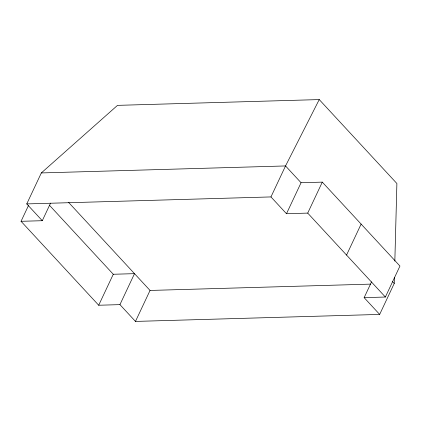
<?xml version="1.0" encoding="UTF-8"?>
<svg xmlns="http://www.w3.org/2000/svg" width="421" height="421" viewBox="0 0 421 421"><rect width="100%" height="100%" fill="white"/><g stroke="black" fill="none" stroke-linecap="round" stroke-linejoin="round"><path stroke-width="0.63" d="M28.475 205.527L21.05 221.309L98.703 305.241L119.938 304.63L135.467 321.418L379.668 314.424L394.245 283.449L394.403 277.528M394.84 261.094L396.892 183.514L319.239 99.582L117.512 105.361L41.332 172.936L26.755 203.917L42.284 220.704L50.536 203.169M98.703 305.241L113.281 274.26L134.515 273.655L119.938 304.63M135.467 321.418L150.044 290.443L370.612 284.122M26.755 203.917L270.956 196.923L285.533 165.942L319.239 99.582M270.956 196.923L286.485 213.71L301.062 182.73L322.297 182.125L399.95 266.051L385.373 297.031L364.139 297.642L371.564 281.86M286.485 213.71L307.719 213.1L322.297 182.125M346.546 255.068L361.123 224.088M41.332 172.936L285.533 165.942L301.062 182.73M21.05 221.309L42.284 220.704M392.472 281.528L394.245 283.449M307.719 213.1L385.373 297.031M364.139 297.642L379.668 314.424M68.465 202.264L150.044 290.443M49.462 205.285L113.281 274.26"/></g></svg>
